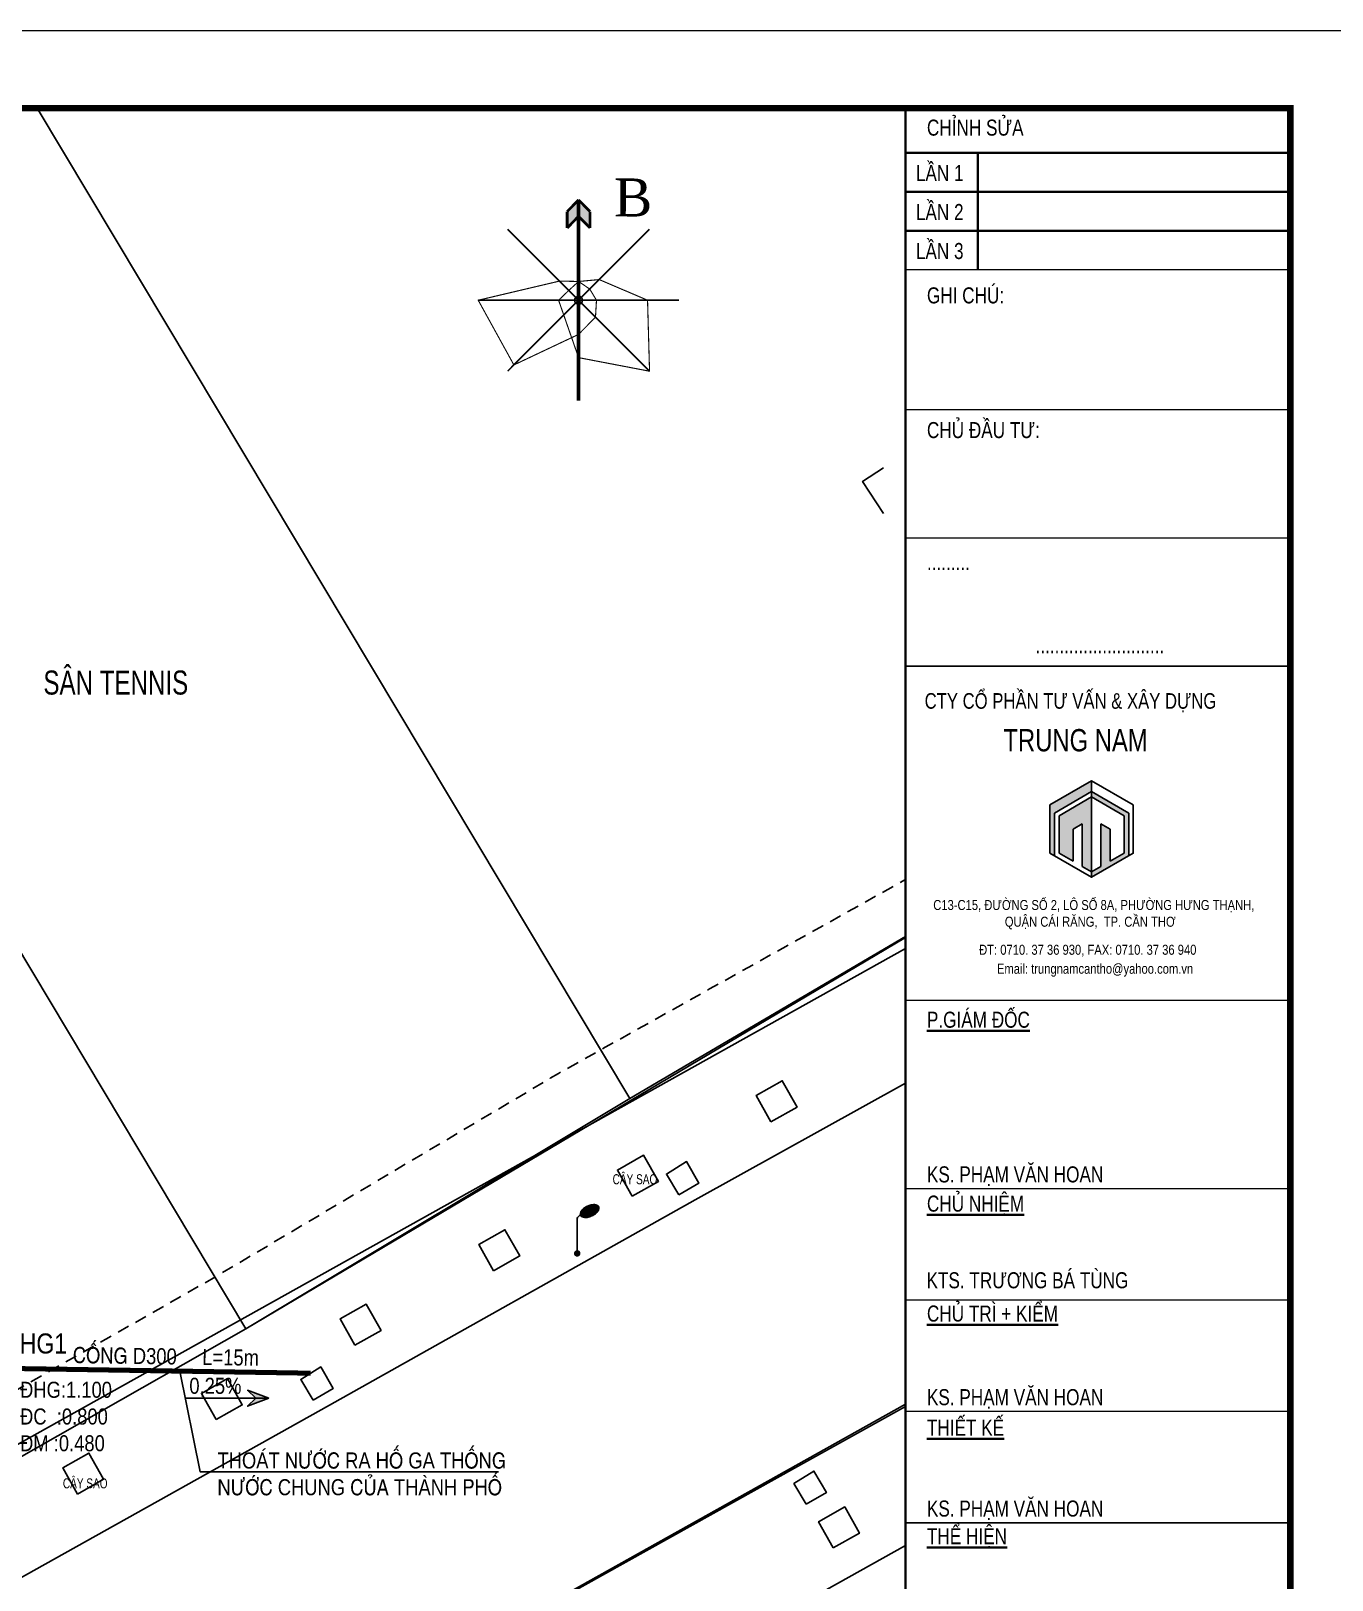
# Model space of a CAD drawing. Header units: millimetres. Extents: x -341 to 79, y 65 to 137.
# Drawn here: x -273.92 to -257.7, y 75.01 to 94.32 of the extents above; entities that cross this region are included whole.
import ezdxf

# ---------------------------------------------------------------- set-up
doc = ezdxf.new("R2010")
doc.units = ezdxf.units.MM
doc.header["$LTSCALE"] = 0.3
doc.header["$MEASUREMENT"] = 0
doc.linetypes.add('DASHDOTX2', pattern=[2, 1, -0.5, 0, -0.5])
doc.linetypes.add('DASHED2', pattern=[0.375, 0.25, -0.125])
doc.layers.get('0').update_dxf_attribs({"linetype": 'CONTINUOUS', "lineweight": 13})
doc.layers.get('DEFPOINTS').update_dxf_attribs({"linetype": 'CONTINUOUS', "lineweight": 13})
for name, color, linetype in [('HATCH1', 8, 'CONTINUOUS'), ('Ky hieu', 7, 'CONTINUOUS'), ('LAYER 1', 1, 'CONTINUOUS'), ('LAYER 7', 7, 'CONTINUOUS'), ('LAYER1', 1, 'CONTINUOUS'), ('LAYER4', 114, 'CONTINUOUS'), ('LAYER5', 5, 'CONTINUOUS'), ('LAYER7', 7, 'CONTINUOUS'), ('LAYER8', 8, 'CONTINUOUS'), ('THAY', 4, 'CONTINUOUS'), ('VB', 94, 'CONTINUOUS')]:
    doc.layers.add(name, color=color, linetype=linetype)
doc.styles.add('AVO', font='VAVON.TTF')
doc.styles.add('DIM', font='VAVON.TTF')
doc.styles.add('HELVE-KT', font='VHELVCN.TTF')
doc.styles.add('VNI - HELVE', font='VBOOKMN.TTF', dxfattribs={"width": 0.8})
doc.linetypes.add('FENCELINE2', pattern='A,0.25,-0.1,[132,ltypeshp.shx,S=0.1,R=0,X=-0.1,Y=0],-0.1,1', length=1.45)

# ---------------------------------------------------------------- blocks, each defined once
blk = doc.blocks.new('Cot den')
at = {"layer": 'Ky hieu', "color": 5, "linetype": 'Continuous'}
for p, q in [((474185.9645113396, 1112245.025764448), (474185.9914393395, 1112245.093084448)), ((474185.9645113396, 1112242.669564448), (474185.9645113396, 1112245.025764448)), ((474185.9914393395, 1112245.093084448), (474186.0452953395, 1112245.173868448)), ((474186.0452953395, 1112245.173868448), (474186.1260793395, 1112245.227724448)), ((474186.1260793395, 1112245.227724448), (474186.1933993396, 1112245.254652448))]:
    blk.add_line(p, q, dxfattribs=at)
mesh = blk.add_polyface(dxfattribs=at)
corners = [(474186.2931813622, 1112245.158993181), (474186.2395801165, 1112245.199209847), (474186.3239935158, 1112245.14687304), (474186.2222768539, 1112245.22450608), (474186.3882692898, 1112245.121589788), (474186.201747064, 1112245.254519285), (474186.4263063947, 1112245.115291171), (474186.1920947754, 1112245.289027373), (474186.4890764211, 1112245.104896996), (474186.183696194, 1112245.319053307), (474186.5284711653, 1112245.105290786), (474186.1860257941, 1112245.361800895), (474186.5986169092, 1112245.105991963), (474186.1873426579, 1112245.385965022), (474186.6311177428, 1112245.110821845), (474186.2035203778, 1112245.434238078), (474186.7069729167, 1112245.122094526), (474186.2198113383, 1112245.482849035), (474186.77234089, 1112245.140277445), (474186.2455788456, 1112245.526423619), (474186.8386431446, 1112245.158720245), (474186.2718214948, 1112245.5708017), (474186.8980471111, 1112245.182538113), (474186.3103381586, 1112245.615783205), (474186.9654958973, 1112245.209581531), (474186.3430715555, 1112245.654010749), (474187.0161594691, 1112245.236692261), (474186.3966307309, 1112245.70147471), (474187.0859972792, 1112245.274063372), (474186.4250567359, 1112245.726665739), (474187.1187772668, 1112245.296554907), (474186.5049696641, 1112245.781496889), (474187.198690195, 1112245.351386057), (474186.5377496524, 1112245.803988425), (474187.2271162007, 1112245.376577087), (474186.6075874629, 1112245.841359536), (474187.2806753766, 1112245.424041048), (474186.658251035, 1112245.868470266), (474187.3134087738, 1112245.462268593), (474186.7256998208, 1112245.895513684), (474187.3519254375, 1112245.507250097), (474186.7851037878, 1112245.919331552), (474187.378168087, 1112245.551628179), (474186.8514060415, 1112245.937774353), (474187.403935594, 1112245.595202762), (474186.9167740123, 1112245.955957271), (474187.4202265539, 1112245.643813717), (474186.9926291886, 1112245.967229953), (474187.4364042743, 1112245.692086775), (474187.0251300214, 1112245.972059835), (474187.4377211381, 1112245.716250902), (474187.0952757669, 1112245.972761011), (474187.4400507382, 1112245.75899849), (474187.1346705112, 1112245.973154801), (474187.4316521569, 1112245.789024424), (474187.4219998684, 1112245.823532512), (474187.1974405372, 1112245.962760626), (474187.4219998684, 1112245.823532512), (474187.4014700779, 1112245.853545717), (474187.2354776427, 1112245.956462009), (474187.3841668155, 1112245.878841951), (474187.2997534157, 1112245.931178758), (474187.3305655692, 1112245.919058617)]
mesh.append_faces([[corners[k] for k in face] for face in [(0, 0, 2, 1), (1, 2, 4, 3), (3, 4, 6, 5), (5, 6, 8, 7), (7, 8, 10, 9), (9, 10, 12, 11), (11, 12, 14, 13), (13, 14, 16, 15), (15, 16, 18, 17), (17, 18, 20, 19), (19, 20, 22, 21), (21, 22, 24, 23), (23, 24, 26, 25), (25, 26, 28, 27), (27, 28, 30, 29), (29, 30, 32, 31), (31, 32, 34, 33), (33, 34, 36, 35), (35, 36, 38, 37), (37, 38, 40, 39), (39, 40, 42, 41), (41, 42, 44, 43), (43, 44, 46, 45), (45, 46, 48, 47), (47, 48, 50, 49), (49, 50, 52, 51), (51, 52, 54, 53), (53, 54, 57, 56), (56, 55, 58, 59), (59, 58, 60, 61), (61, 60, 62, 62)]], dxfattribs={"vtx0": -1, "vtx2": -1, "color": 5})
mesh = blk.add_polyface(dxfattribs=at)
corners = [(474185.8724159381, 1112242.528698104), (474185.8564370118, 1112242.541678223), (474185.9025609999, 1112242.513081077), (474185.8455052683, 1112242.550558377), (474185.9088843518, 1112242.511262971), (474185.8319003428, 1112242.567306459), (474185.9338869578, 1112242.504074155), (474185.823644995, 1112242.577469047), (474185.9434357347, 1112242.50319808), (474185.8151479469, 1112242.593870635), (474185.9645113396, 1112242.501264449), (474185.8080279685, 1112242.607614109), (474185.9776184722, 1112242.502466993), (474185.8036654623, 1112242.622786848), (474185.9951357213, 1112242.504074155), (474185.799021046, 1112242.638940067), (474186.0097618759, 1112242.508279506), (474185.7975466976, 1112242.65500972), (474186.0264616792, 1112242.513081077), (474185.7962113395, 1112242.669564448), (474186.038523167, 1112242.519329682), (474185.7962113395, 1112242.669564448), (474186.056606741, 1112242.528698104), (474185.7979979052, 1112242.689037112), (474186.064835323, 1112242.535382406), (474185.799021046, 1112242.70018883), (474186.0835174109, 1112242.550558377), (474185.8055508223, 1112242.722899306), (474186.0890015414, 1112242.557309511), (474185.8080279685, 1112242.731514788), (474186.1053776841, 1112242.577469047), (474185.819914076, 1112242.754458172), (474186.1091086032, 1112242.584670724), (474185.823644995, 1112242.76165985), (474186.1209947106, 1112242.607614109), (474185.8400211377, 1112242.781819386), (474186.1234718568, 1112242.61622959), (474185.8455052683, 1112242.78857052), (474186.1300016331, 1112242.638940067), (474185.8641873561, 1112242.803746491), (474186.1310247739, 1112242.650091785), (474185.8724159381, 1112242.810430793), (474186.1328113396, 1112242.669564448), (474185.8904995121, 1112242.819799215), (474186.1314759815, 1112242.684119177), (474185.9025609999, 1112242.826047819), (474186.1300016331, 1112242.70018883), (474185.9192608032, 1112242.830849391), (474186.1253572168, 1112242.716342049), (474185.9338869578, 1112242.835054742), (474186.1209947106, 1112242.731514788), (474185.9514042069, 1112242.836661903), (474186.1138747322, 1112242.745258261), (474185.9645113396, 1112242.837864448), (474186.1053776841, 1112242.76165985), (474185.9855869444, 1112242.835930817), (474186.0971223363, 1112242.771822437), (474185.9951357213, 1112242.835054742), (474186.0835174109, 1112242.78857052), (474186.0201383273, 1112242.827865926), (474186.0725856673, 1112242.797450674), (474186.0264616792, 1112242.826047819), (474186.056606741, 1112242.810430793)]
mesh.append_faces([[corners[k] for k in face] for face in [(0, 0, 2, 1), (1, 2, 4, 3), (3, 4, 6, 5), (5, 6, 8, 7), (7, 8, 10, 9), (9, 10, 12, 11), (11, 12, 14, 13), (13, 14, 16, 15), (15, 16, 18, 17), (17, 18, 20, 19), (21, 20, 22, 23), (23, 22, 24, 25), (25, 24, 26, 27), (27, 26, 28, 29), (29, 28, 30, 31), (31, 30, 32, 33), (33, 32, 34, 35), (35, 34, 36, 37), (37, 36, 38, 39), (39, 38, 40, 41), (41, 40, 42, 43), (43, 42, 44, 45), (45, 44, 46, 47), (47, 46, 48, 49), (49, 48, 50, 51), (51, 50, 52, 53), (53, 52, 54, 55), (55, 54, 56, 57), (57, 56, 58, 59), (59, 58, 60, 61), (61, 60, 62, 62)]], dxfattribs={"vtx0": -1, "vtx2": -1, "color": 5})
blk = doc.blocks.new('GA')
at = {"linetype": 'Continuous', "ltscale": 0.08}
h = blk.add_hatch(color=8, dxfattribs=at)
h.paths.add_polyline_path([(158.2701633916805, 167.3623744692742), (158.2701633916805, 167.495982726287), (157.7494767403757, 167.1953641479938), (157.7494767403757, 166.594126991414), (157.8073308127427, 166.5607249271586), (157.8073308127437, 167.095157955225)])
h.paths.add_polyline_path([(158.2701633916805, 167.2955703407627), (157.8651848851156, 167.0617558909792), (157.8651848851146, 166.5941269914149), (158.0387471022178, 166.4939207986386), (158.0387471022178, 166.8947455696996), (158.1544552469501, 166.9615496981999), (158.1544552469521, 166.4271166701278), (158.2701633916805, 166.3603125416238)])
blk.add_hatch(color=8, dxfattribs=at).paths.add_polyline_path([(158.5015796811547, 166.8947455696996), (158.3858715364205, 166.9615496982018), (158.3858715364205, 166.427116670126), (158.2701633916805, 166.3603125416238), (158.2701633916805, 166.2935084131122), (158.7329959706231, 166.5607249271595), (158.7329959706231, 167.095157955225), (158.2701633916805, 167.3623744692733), (158.2701633916805, 167.2955703407607), (158.6751418982549, 167.0617558909792), (158.6751418982568, 166.5941269914149), (158.5015796811547, 166.4939207986395)])
for p, q in [((158.2701633916805, 167.495982726287), (158.2701633916805, 167.3623744692733)), ((158.2701633916805, 167.495982726287), (158.2701633916805, 166.2935084131122)), ((158.2701633916805, 167.3623744692733), (157.8073308127427, 167.095157955225)), ((158.2701633916805, 167.2955703407607), (157.8651848851156, 167.0617558909792)), ((158.2701633916805, 167.3623744692733), (158.7329959706231, 167.095157955225)), ((158.2701633916805, 167.2955703407607), (158.2701633916805, 166.3603125416238)), ((158.2701633916805, 167.2955703407607), (158.6751418982549, 167.0617558909792)), ((157.8073308127427, 167.095157955225), (157.8073308127427, 166.5607249271502)), ((157.8651848851156, 167.0617558909792), (157.8651848851156, 166.5941269914149)), ((158.6751418982549, 167.0617558909792), (158.6751418982549, 166.5941269914149)), ((158.7329959706231, 167.095157955225), (158.7329959706231, 166.5607249271502)), ((158.0387471022178, 166.8947455696996), (158.1544552469521, 166.9615496982018)), ((158.0387471022178, 166.8947455696996), (158.0387471022178, 166.4939207986386)), ((158.1544552469521, 166.9615496982018), (158.1544552469521, 166.427116670126)), ((158.5015796811547, 166.8947455696996), (158.3858715364205, 166.9615496982018)), ((158.3858715364205, 166.9615496982018), (158.3858715364205, 166.427116670126)), ((158.5015796811547, 166.8947455696996), (158.5015796811547, 166.4939207986386))]:
    blk.add_line(p, q, dxfattribs=at)
blk.add_lwpolyline([(157.7494767403757, 166.5941269914149), (158.2701633916805, 166.2935084131122), (158.7908500429893, 166.5941269914149), (158.7908500429893, 167.1953641479938), (158.2701633916805, 167.495982726287), (157.7494767403757, 167.1953641479938)], close=True, dxfattribs=at)
for points in [[(157.8651848851156, 166.5941269914149), (158.0387471022178, 166.4939207986386)], [(158.6751418982549, 166.5941269914149), (158.5015796811547, 166.4939207986386)], [(158.1544552469521, 166.427116670126), (158.2701633916805, 166.3603125416238)], [(158.3858715364205, 166.427116670126), (158.2701633916805, 166.3603125416238)]]:
    blk.add_lwpolyline(points, dxfattribs=at)
at = {"layer": 'LAYER 7', "lineweight": 35}
for points in [[(155.9492391617392, 175.3273172609648), (160.7488477759715, 175.3273172609648)], [(156.8530408521372, 173.8691346766951), (156.8530408521372, 175.3273172609648)], [(155.9492391617392, 174.8412563995416), (160.7488477759715, 174.8412563995416)], [(155.9492391617392, 174.3551955381183), (160.7488477759715, 174.3551955381183)]]:
    blk.add_lwpolyline(points, dxfattribs=at)
at = {"layer": 'LAYER7', "const_width": 0.02777490636704263}
blk.add_lwpolyline([(160.7488477759715, 175.8828153883057), (155.9492391617392, 175.8828153883057), (155.9492391617392, 148.107909021263), (160.7488477759715, 148.107909021263)], close=True, dxfattribs=at)
at = {"layer": 'LAYER7'}
for points, const_width in [([(155.9492391617392, 173.8691346766951), (160.7488477759715, 173.8691346766951)], 0.01735931647940165), ([(155.9492391617392, 172.1252030287549), (160.7488477759715, 172.1252030287549)], 0.01735931647940165), ([(155.9492391617392, 170.5250850512267), (160.7488477759715, 170.5250850512267)], 0.01735931647940165), ([(155.9492391617392, 168.9251534032866), (160.7488477759715, 168.9251534032866)], 0.02123113842696838), ([(155.9492391617392, 164.7589174482304), (160.7488477759715, 164.7589174482304)], 0.01735931647940165), ([(155.9492391617392, 162.4119858002902), (160.7488477759715, 162.4119858002902)], 0.01735931647940165), ([(155.9492391617392, 161.023240481938), (160.7488477759715, 161.023240481938)], 0.01735931647940165), ([(155.9492391617392, 159.6344951635858), (160.7488477759715, 159.6344951635858)], 0.01735931647940165), ([(155.9492391617392, 158.2457498452337), (160.7488477759715, 158.2457498452337)], 0.01735931647940165)]:
    blk.add_lwpolyline(points, dxfattribs=dict(at, const_width=const_width))
at = {"layer": 'LAYER 7', "lineweight": 35, "char_height": 0.2, "width": 5.319651437037056, "attachment_point": 1, "style": 'VNI - HELVE'}
for s, insert in [('CHÆNH SÖÛA', (156.2170481545831, 175.7404952908948)), ('LAÀN 1', (156.0793850735031, 175.1741224299241)), ('LAÀN 2', (156.0793850735031, 174.6880615685009)), ('LAÀN 3', (156.0793850735031, 174.2020007070776)), ('GHI CHUÙ:', (156.2170481545831, 173.6488030078555)), ('CHUÛ ÑAÀU TÖ:', (156.2170481545831, 171.9694912870179)), ('.........', (156.2170481545831, 170.3235497895722)), ('...........................', (157.5714825582841, 169.286421389072)), ('{\\LP.GIAÙM ÑOÁC}', (156.2170481545831, 164.6182295517078)), ('KS. PHAÏM VAÊN HOAN', (156.2170481545831, 162.6898400683727)), ('{\\LCHUÛ NHIEÄM}', (156.2170481545831, 162.3255247825447)), ('KTS. TRÖÔNG BAÙ TUØNG', (156.2117309531004, 161.3697180822935)), ('{\\LCHUÛ TRÌ + KIEÅM}', (156.2170481545831, 160.9548997571885)), ('KS. PHAÏM VAÊN HOAN', (156.2170481545831, 159.9123494316684)), ('{\\LTHIEÁT KEÁ}', (156.2170481545831, 159.5316558555851)), ('KS. PHAÏM VAÊN HOAN', (156.2170481545831, 158.5236041133163)), ('{\\LTHEÅ HIEÄN}', (156.2170481545831, 158.1785446378726))]:
    blk.add_mtext(s, dxfattribs=dict(at, insert=insert))
at = {"layer": 'LAYER5', "attachment_point": 1, "style": 'VNI - HELVE'}
for s, insert, char_height, width in [('{\\H0.9774x;CTY COÅ PHAÀN TÖ VAÁN & XAÂY DÖÏNG} ', (156.1883522257252, 168.5897880947574), 0.1989110602132134, 4.679844572089714), ('TRUNG NAM', (157.170887082241, 168.1417959955315), 0.2777490636704263, 3.592961887640782), ('{\\fVNI-Helve|b0|i0|c0|p2;C13-C15, ÑÖÔØNG SOÁ 2, LOÂ SOÁ 8A, PHÖÔØNG HÖNG THAÏNH, \\P                       QUAÄN CAÙI RAÊNG,  TP. CAÀN THÔ}', (156.2957403981276, 166.0108983797512), 0.1249870786516918, 8.02419840725928), ('{\\fVNI-Helve|b0|i0|c0|p2;ÑT: 0710. 37 36 930, FAX: 0710. 37 36 940}', (156.8677836618486, 165.4529290680216), 0.1249870786516918, 8.02419840725928), ('{\\fVNI-Helve|b0|i0|c0|p2;Email: trungnamcantho@yahoo.com.vn}', (157.0899749906734, 165.2165515014788), 0.1249870786516918, 8.02419840725928)]:
    blk.add_mtext(s, dxfattribs=dict(at, insert=insert, char_height=char_height, width=width))
blk = doc.blocks.new('mt')
at = {"layer": 'LAYER4'}
for points, const_width in [([(-6.402842700481415e-10, 29.71303460258059), (-3.379322812485043, 26.23737616161816)], 0.8100000000000002), ([(-6.402842700481415e-10, 29.71303460258059), (-6.402842700481415e-10, -29.71303460327908)], 1.134), ([(-6.402842700481415e-10, 29.71303460258059), (3.379322811088059, 26.23737616161816)], 0.8100000000000002), ([(-3.379322812485043, 26.23737616161816), (-3.379322812601458, 21.37623983691446)], 0.81), ([(-6.402842700481415e-10, 24.8518982778769), (-3.379322812601458, 21.37623983691446)], 0.81), ([(-6.402842700481415e-10, 24.8518982778769), (3.379322811088059, 21.37623983668163)], 0.81), ([(3.379322811088059, 26.23737616161816), (3.379322811088059, 21.37623983668163)], 0.81), ([(-21.01028825814137, -21.010288258316), (21.01028825697722, 21.01028825715184)], 0.486), ([(-21.01028825814137, 21.01028825715184), (21.0102882568608, -21.01028825785033)], 0.486), ([(-29.71303460403578, 0), (29.71303460240597, 0)], 0.486)]:
    blk.add_lwpolyline(points, dxfattribs=dict(at, const_width=const_width))
at = {"layer": 'LAYER4', "const_width": 0.3240000000000001}
for points in [[(-29.71303460403578, 0), (-5.663667414628435, 5.663667413638905), (-6.402842700481415e-10, 5.551984821911901), (3.308091691986192, 3.308091692160815), (5.303112282708753, -1.164153218269348e-09), (5.004975703370292, -5.004975704010576), (-5.238689482212067e-10, -10.10449042101391), (-19.15610573691083, -19.15610573696904)], [(20.41865855519427, -4.656612873077393e-10), (6.111068947648164, 6.111068947939202), (-6.402842700481415e-10, 5.551984821911901), (-2.902217591239605, 2.902217590715736), (-5.917931379808579, -4.656612873077393e-10), (-6.402842700481415e-10, -16.99102527275681), (21.0102882568608, -21.01028825785033)]]:
    blk.add_lwpolyline(points, close=True, dxfattribs=at)
at = {"layer": 'LAYER4'}
blk.add_circle((-7.566995918750763e-10, -6.984919309616089e-10), 1.18492175967559, dxfattribs=at)
for points in [[(-3.379322812543251, 21.37623983621597), (-3.379322812717874, 26.23737616161816), (-8.731149137020111e-10, 24.8518982778769), (-7.566995918750763e-10, 29.71303460258059)], [(3.379322811088059, 21.37623983668163), (3.379322811029851, 26.23737616161816), (-8.731149137020111e-10, 24.8518982778769), (-7.566995918750763e-10, 29.71303460258059)]]:
    blk.add_solid(points, dxfattribs=at)
at = {"layer": 'LAYER4', "insert": (10.48077412584098, 36.0543265666347), "char_height": 11.25, "width": 19.34685, "attachment_point": 1, "rotation": 359.948733971494, "style": 'AVO'}
blk.add_mtext('{\\fRomantic|b0|i0|c2|p2;B}', dxfattribs=at)

msp = doc.modelspace()

# ---------------------------------------------------------------- hatches: boundary and pattern name
at = {"layer": 'LAYER7', "linetype": 'Continuous', "ltscale": 0.08}
msp.add_hatch(color=256, dxfattribs=at).paths.add_polyline_path([(-270.9531518140492, 77.27671648641376), (-271.2192785311407, 77.37612537864447), (-271.1182073528679, 77.27671648641376), (-271.2192785311407, 77.17730759418305)])

# ---------------------------------------------------------------- linework, layer by layer
at = {"layer": 'DEFPOINTS', "linetype": 'Continuous', "ltscale": 0.08}
msp.add_lwpolyline([(-299.2157092974019, 64.62345853548433), (-257.2157092974019, 64.62345853548433), (-257.2157092974019, 94.32345853549597), (-299.2157092974019, 94.32345853549597)], close=True, dxfattribs=at)
at = {"layer": 'HATCH1', "linetype": 'FENCELINE2'}
for points in [[(-263.0153179116325, 83.03339677159175), (-266.4532609075075, 81.01594771416032), (-271.2403811544726, 78.14407056980755), (-280.343607548206, 93.36091171905102)], [(-266.4532609075075, 81.01594771416032), (-273.8434516505073, 93.36091171905102)]]:
    msp.add_lwpolyline(points, dxfattribs=at)
at = {"layer": 'HATCH1', "ltscale": 5}
for points in [[(-263.0153179116325, 83.01979770178866), (-271.2403811544726, 78.14407056980755), (-280.343607548206, 93.36091171905102)], [(-263.2907092973863, 88.3077852255262), (-263.5498521528614, 88.70746417899838), (-263.2907092973772, 88.87548658535863)], [(-263.0153179116325, 82.88451289172724), (-273.7028824688485, 76.9154841367451), (-273.7028824688485, 76.9154841367451), (-273.7028824688485, 76.9154841367451)], [(-297.415709297399, 79.53729843096127), (-295.2832584022206, 75.84567384620797), (-292.6676336799181, 71.34290628700157), (-291.3157459022448, 69.02588438716677), (-290.1161595640468, 67.79467274999817), (-288.9964739809391, 67.26254272031994), (-288.0978154870871, 67.31111817946996), (-287.1382064169819, 67.72982213694533), (-283.9989767457126, 69.4761886429221), (-270.1982213041418, 77.18998655208608), (-265.637478197047, 79.75038575260598), (-263.0153179116325, 81.20680104926782)], [(-271.3896710717418, 72.51843306164395), (-263.0153179116325, 77.2022911731608)], [(-263.0153179116325, 77.17412960844263), (-264.3597911205932, 76.42510432274477), (-268.8951089872961, 73.89788043555356), (-271.358181297286, 72.51843306164395)], [(-277.0099729537531, 75.06846668981936), (-273.7028824688485, 76.9154841367451)], [(-263.0153179116325, 75.43938907547991), (-280.6578321249273, 65.5860053519875)]]:
    msp.add_lwpolyline(points, dxfattribs=at)
at = {"layer": 'HATCH1'}
for points in [[(-297.415709297399, 79.53729843096127), (-295.2832584022206, 75.84567384620797), (-292.6676336799181, 71.34290628700157), (-291.3157459022448, 69.02588438716677), (-290.1161595640468, 67.79467274999817), (-288.9964739809391, 67.26254272031994), (-288.0978154870871, 67.31111817946996), (-287.1382064169819, 67.72982213694533), (-283.9989767457126, 69.4761886429221), (-270.1982213041418, 77.18998655208608), (-265.637478197047, 79.75038575260598), (-263.0153179116325, 81.20680104926782)], [(-276.204528074474, 75.3203438807138), (-276.204528074474, 75.3203438807138), (-271.2403811544726, 78.14407056980755)], [(-263.0153179116325, 77.17412960844263), (-264.3597911205932, 76.42510432274477), (-268.8951089872961, 73.89788043555356), (-271.358181297286, 72.51843306164395)]]:
    msp.add_lwpolyline(points, dxfattribs=at)
for points in [[(-264.6943095331033, 80.72363188102074), (-264.3675781189875, 80.9076814433972), (-264.5516276812639, 81.23441285749479), (-264.8783590954434, 81.05036329511833)], [(-266.4237008790104, 79.79532310598344), (-266.0969694648309, 79.97937266814162), (-266.2810190272256, 80.30610408249387), (-266.6077504412322, 80.12205451986276)], [(-265.8420471794914, 79.81383786763374), (-265.5901162511025, 79.95891670912144), (-265.7454602750811, 80.22767659252324), (-265.996078189043, 80.07142442246888)], [(-268.153092224972, 78.86701433141909), (-267.8263608108016, 79.0510638940502), (-268.0104103731326, 79.37779530792952), (-268.3371417871938, 79.19374574577134)], [(-269.8824835708791, 77.93870555663645), (-269.5557521567633, 78.12275511901291), (-269.7398017190943, 78.4494865331105), (-270.0665331331555, 78.26543697095232)], [(-270.4027902866954, 77.25343866729574), (-270.1508593583611, 77.3985175090381), (-270.306203382176, 77.66727739200334), (-270.5568212961924, 77.51102522238554)], [(-271.6118749168407, 77.01039678203571), (-271.2851435027795, 77.19444634419389), (-271.4691930650559, 77.52117775858252), (-271.7959244791808, 77.33712819595141)], [(-273.3412662627478, 76.08208800728946), (-273.0145348487411, 76.2661375698842), (-273.198584410963, 76.59286898376351), (-273.5253158251424, 76.40881942160533)], [(-264.2526190278903, 75.95549681716122), (-264.0006880993831, 76.10057565839426), (-264.1560321233708, 76.3693355413595), (-264.4066500372144, 76.2130833717417)], [(-263.9152242223525, 75.41068699091895), (-263.5884928082367, 75.59473655333178), (-263.7725423705131, 75.9214679672111), (-264.0992737846926, 75.73741840505292)]]:
    msp.add_lwpolyline(points, close=True, dxfattribs=at)
at = {"layer": 'LAYER 1', "linetype": 'DASHED2', "lineweight": -2, "ltscale": 2, "flags": 128}
msp.add_lwpolyline([(-297.415709297399, 84.51885474945058), (-288.4843457075083, 69.19074983209768), (-286.8907150593503, 70.14327433110495), (-277.2796163911215, 75.5154396050527), (-276.5948658500991, 75.9611602855982), (-274.0103372414404, 77.43130259369693), (-271.6170477448548, 78.79266347529821), (-269.4841333944685, 80.05703167034127), (-267.7548456113498, 81.08213447075443), (-267.4440477822798, 81.26637200960587), (-267.3441430894189, 81.32590301768843), (-266.7587822551075, 81.65282835537411), (-265.4572691213132, 82.37972635725939), (-264.0458218278735, 83.1680228335351), (-263.0153179116325, 83.743561580018)], dxfattribs=at)
at = {"layer": 'LAYER 1', "linetype": 'DASHDOTX2', "lineweight": -2, "ltscale": 0.5, "const_width": 0.003, "flags": 128}
msp.add_lwpolyline([(-288.7505466565352, 68.15787618271472), (-286.5152755292609, 69.49391381052166), (-276.8916345687165, 74.87308965360327), (-276.204528074474, 75.3203438807138), (-273.6395119216621, 76.77938703270385), (-271.2403811544726, 78.14407056980755), (-269.1016860097414, 79.41186555640499), (-267.3723982266318, 80.43696835678176), (-267.0608640469498, 80.62164239619207), (-266.9692561747768, 80.67622951134737), (-266.3930748345472, 80.99802808098659), (-265.0915617007439, 81.72492608287186), (-263.6801144073132, 82.51322255914758), (-263.0153179116325, 82.8845128917263)], dxfattribs=at)
at = {"layer": 'LAYER7', "linetype": 'Continuous', "const_width": 0.08}
msp.add_lwpolyline([(-258.2157092974019, 93.36091171905102), (-297.415709297399, 93.36091171905102), (-297.415709297399, 65.5860053519875), (-258.2157092974019, 65.5860053519875)], close=True, dxfattribs=at)
at = {"layer": 'LAYER7', "lineweight": -2, "ltscale": 0.08}
msp.add_lwpolyline([(-268.0895754558056, 76.35982903257658), (-271.8115292313961, 76.35982903257658), (-272.0643567761381, 77.61508756397421)], dxfattribs=at)
at = {"layer": 'LAYER8', "linetype": 'Continuous', "ltscale": 0.08}
for points in [[(-270.9531518140492, 77.27671648641376), (-271.9839544210034, 77.27671648641376)], [(-270.9531518140492, 77.27671648641376), (-271.2192785311407, 77.37612537864447), (-271.1182073528679, 77.27671648641376)], [(-270.9531518140492, 77.27671648641376), (-271.2192785311407, 77.17730759418305), (-271.1182073528679, 77.27671648641376)]]:
    msp.add_lwpolyline(points, dxfattribs=at)
at = {"layer": 'THAY', "linetype": 'DASHDOTX2', "lineweight": -2, "const_width": 0.0625, "flags": 128}
msp.add_lwpolyline([(-274.0430993136824, 77.64651809917606), (-270.4315123391842, 77.58915130719444)], dxfattribs=at)

# ---------------------------------------------------------------- block references
at = {"layer": 'HATCH1', "xscale": 0.1840123527836113, "yscale": 0.1840123529109405, "zscale": 0.1840123527934577}
msp.add_blockref('Cot den', (-87523.18428311478, -204587.3080004243), dxfattribs=at)
at = {"layer": 'LAYER 7', "lineweight": -2}
msp.add_blockref('GA', (-418.9645570733716, -82.52190366928428), dxfattribs=at)
at = {"layer": 'VB', "linetype": 'Continuous', "ltscale": 0.08, "xscale": 0.04212000000120497, "yscale": 0.04212000007973415, "zscale": 0.04212}
msp.add_blockref('mt', (-267.0917498654124, 90.96660415817692), dxfattribs=at)

# ---------------------------------------------------------------- texts
at = {"layer": 'HATCH1', "style": 'DIM', "width": 0.75}
for s, height, p in [('SAÂN TENNIS', 0.3000028355588531, (-273.7658157897993, 86.04998975087412)), ('CAÂY SAO', 0.1250011814828555, (-266.6673343639621, 79.94498909281148)), ('CAÂY SAO', 0.1250011814828555, (-273.5229648193006, 76.1535120591104))]:
    msp.add_text(s, height=height, dxfattribs=at).set_placement(p)
at = {"layer": 'LAYER1', "linetype": 'Continuous', "ltscale": 0.05, "style": 'HELVE-KT'}
for s, insert, char_height, width, attachment_point in [('{\\C6;HG1}', (-274.0600756916925, 78.08475174742131, 0.4581827867683591), 0.25, 6.2709, 1), ('{\\C3;ÑHG:1.100\\PÑC  :0.800\\PÑM :0.480}', (-274.056915799547, 77.48267068403567, 0.4581827867683591), 0.2, 6.2709, 1), ('THOAÙT NÖÔÙC RA HOÁ GA THOÁNG NÖÔÙC CHUNG CUÛA THAØNH PHOÁ', (-271.5954826819299, 76.06246707875229), 0.2, 3.723631458939053, 7)]:
    msp.add_mtext(s, dxfattribs=dict(at, insert=insert, char_height=char_height, width=width, attachment_point=attachment_point))
at = {"layer": 'LAYER1', "linetype": 'Continuous', "ltscale": 0.05, "insert": (-273.4002913238483, 77.71195731782014), "char_height": 0.2, "attachment_point": 7, "rotation": 359.1167189655302, "style": 'HELVE-KT'}
msp.add_mtext('COÁNG D300     L=15m', dxfattribs=at)
at = {"layer": 'LAYER1', "linetype": 'Continuous', "ltscale": 0.05, "insert": (-271.945658259093, 77.29504570556423), "char_height": 0.2, "attachment_point": 7, "style": 'HELVE-KT'}
msp.add_mtext('0,25%', dxfattribs=at)

doc.saveas('drawing.dxf')
